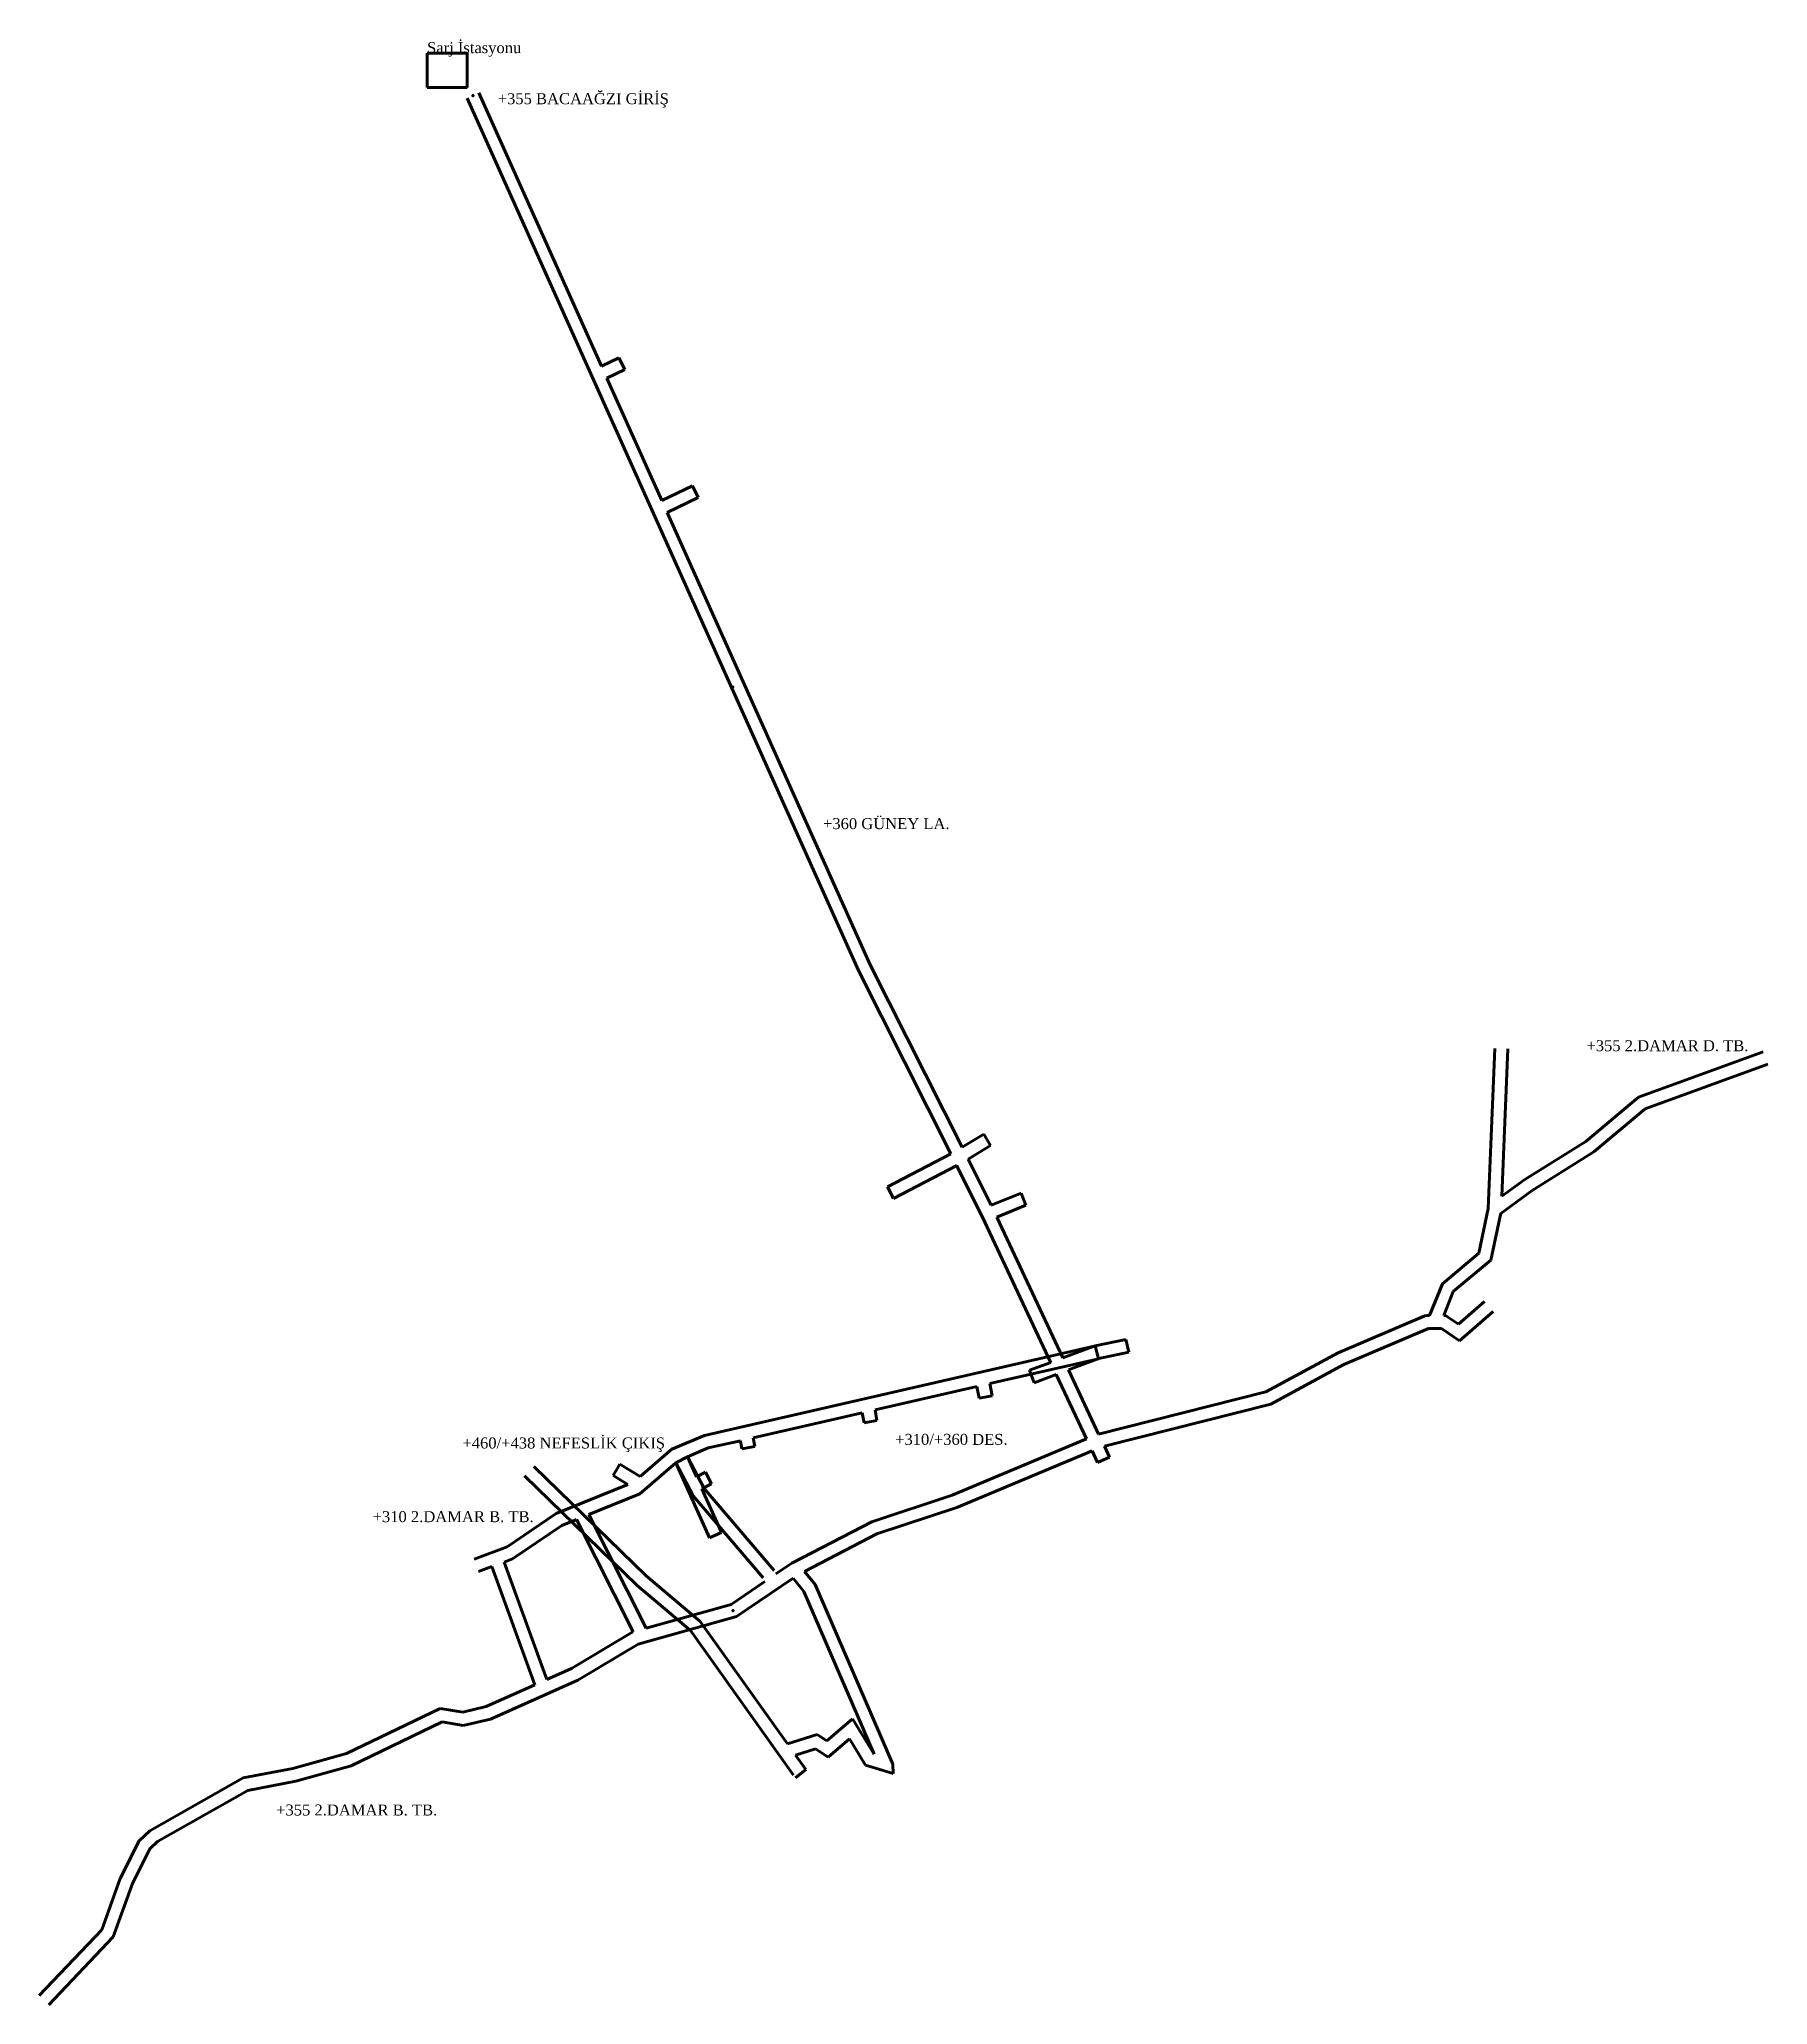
# Model space of a CAD drawing. Header units: millimetres. Extents: x 413114 to 413508, y 4594390 to 4594839.
import ezdxf

# ---------------------------------------------------------------- set-up
doc = ezdxf.new("R2010")
doc.units = ezdxf.units.MM
doc.layers.get('0').update_dxf_attribs({"lineweight": 0})
doc.layers.add('INIT_COORD', color=1, linetype='Continuous', lineweight=0)
doc.layers.add('text', color=1, linetype='Continuous', lineweight=0)
doc.styles.get("Standard").update_dxf_attribs({"font": 'times.ttf'})

msp = doc.modelspace()

# ---------------------------------------------------------------- linework, layer by layer
at = {"lineweight": 100}
for p, q in [((413211.31, 4594835.46, 355.03), (413202.19, 4594835.46, 355.03)), ((413202.19, 4594835.46, 355.03), (413202.19, 4594827.62, 355.03)), ((413211.31, 4594827.62, 355.03), (413211.31, 4594835.46, 355.03)), ((413202.19, 4594827.62, 355.03), (413211.31, 4594827.62, 355.03)), ((413242, 4594764.07, 356.24), (413245.97, 4594766, 356.24)), ((413243.23, 4594761.33, 356.24), (413247.28, 4594763.3, 356.24)), ((413245.97, 4594766, 356.24), (413247.28, 4594763.3, 356.24)), ((413255.76, 4594733.42, 356.72), (413262.71, 4594736.79, 356.72)), ((413262.71, 4594736.79, 356.72), (413264.02, 4594734.09, 356.72)), ((413256.99, 4594730.68, 356.72), (413264.02, 4594734.09, 356.72)), ((413444.27, 4594571.96, 361.92), (413445.75, 4594608.5, 361.92)), ((413447.39, 4594574.8, 361.92), (413448.75, 4594608.38, 361.92)), ((413478.56, 4594597.38, 361.92), (413507, 4594607.73, 361.92)), ((413480.08, 4594594.74, 361.92), (413508.02, 4594604.91, 361.92)), ((413466.56, 4594587.31, 361.92), (413478.56, 4594597.38, 361.92)), ((413468.33, 4594584.88, 361.92), (413480.08, 4594594.74, 361.92)), ((413329.23, 4594588.92, 359.56), (413330.76, 4594586.34, 359.56)), ((413452.61, 4594578.6, 361.92), (413466.56, 4594587.31, 361.92)), ((413454.29, 4594576.11, 361.92), (413468.33, 4594584.88, 361.92)), ((413307.2, 4594576.96, 359.41), (413308.58, 4594574.29, 359.41)), ((413337.7, 4594575.5, 359.8), (413338.82, 4594572.72, 359.8)), ((413447.11, 4594570.89, 361.92), (413454.29, 4594576.11, 361.92)), ((413447.39, 4594574.8, 361.92), (413452.61, 4594578.6, 361.92)), ((413442.12, 4594561.83, 361.92), (413444.27, 4594571.96, 361.92)), ((413444.84, 4594560.19, 361.92), (413447.12, 4594570.92, 361.92)), ((413433.8, 4594554.85, 361.92), (413442.12, 4594561.83, 361.92)), ((413436.3, 4594553.03, 361.92), (413444.84, 4594560.19, 361.92)), ((413430.88, 4594547.61, 361.92), (413433.8, 4594554.85, 361.92)), ((413434.11, 4594547.61, 361.92), (413436.3, 4594553.03, 361.92)), ((413437.48, 4594545.62, 361.92), (413443.41, 4594550.79, 361.92)), ((413437.71, 4594541.84, 361.92), (413445.38, 4594548.53, 361.92)), ((413410.02, 4594539.09, 361.99), (413429.78, 4594547.49, 361.99)), ((413411.33, 4594536.39, 361.99), (413430.68, 4594544.61, 361.99)), ((413430.68, 4594544.61, 361.92), (413433.63, 4594544.61, 361.92)), ((413433.63, 4594544.61, 361.92), (413437.71, 4594541.84, 361.92)), ((413434.11, 4594547.61, 361.92), (413434.55, 4594547.61, 361.92)), ((413434.55, 4594547.61, 361.92), (413437.48, 4594545.62, 361.92)), ((413347.26, 4594537.91, 360.39), (413354.63, 4594540.65, 360.39)), ((413354.63, 4594540.65, 360.39), (413361.62, 4594542.14, 360.39)), ((413354.63, 4594540.65, 360.39), (413355.38, 4594537.74, 360.39)), ((413355.46, 4594537.76, 360.39), (413362.25, 4594539.2, 360.39)), ((413361.62, 4594542.14, 360.39), (413362.25, 4594539.2, 360.39)), ((413393.57, 4594530.17, 361.99), (413410.02, 4594539.09, 361.99)), ((413339.63, 4594535.09, 360.39), (413344.46, 4594536.88, 360.39)), ((413339.63, 4594535.09, 360.39), (413340.68, 4594532.27, 360.39)), ((413348.53, 4594535.19, 360.39), (413355.46, 4594537.76, 360.39)), ((413394.67, 4594527.35, 361.99), (413411.33, 4594536.39, 361.99)), ((413327.64, 4594531.4, 345.57), (413328.15, 4594528.71, 345.57)), ((413330.56, 4594532.07, 345.57), (413331.1, 4594529.28, 345.57)), ((413340.68, 4594532.27, 360.39), (413345.74, 4594534.15, 360.39)), ((413355.4, 4594520.53, 361.99), (413393.57, 4594530.17, 361.99)), ((413304.38, 4594526.08, 331.3), (413304.82, 4594523.68, 331.3)), ((413328.15, 4594528.71, 345.57), (413331.1, 4594529.28, 345.57)), ((413356.7, 4594517.76, 361.99), (413394.67, 4594527.35, 361.99)), ((413301.45, 4594525.41, 331.3), (413301.87, 4594523.14, 331.3)), ((413301.87, 4594523.14, 331.3), (413304.82, 4594523.68, 331.3)), ((413273.66, 4594519.05, 314.85), (413273.98, 4594517.22, 314.85)), ((413273.98, 4594517.22, 314.85), (413276.93, 4594517.74, 314.85)), ((413276.58, 4594519.72, 314.85), (413276.93, 4594517.74, 314.85)), ((413321.97, 4594506.62, 361.99), (413352.61, 4594519.48, 361.99)), ((413323.02, 4594503.81, 361.99), (413353.88, 4594516.76, 361.99)), ((413244.63, 4594511.08, 301.42), (413246.16, 4594513.66, 301.42)), ((413250.84, 4594510.88, 301.42), (413246.16, 4594513.66, 301.42)), ((413258.93, 4594514, 307.65), (413261.59, 4594515.4, 307.65)), ((413258.93, 4594514, 307.65), (413262.89, 4594506.46, 307.65)), ((413258.93, 4594514, 307.65), (413266.6, 4594496.92, 307.65)), ((413261.59, 4594515.4, 307.65), (413265.39, 4594508.15, 307.65)), ((413261.61, 4594515.37, 307.65), (413263.66, 4594510.79, 307.65)), ((413355.16, 4594514.04, 360.47), (413357.85, 4594515.31, 360.87)), ((413248.02, 4594509.07, 301.42), (413244.63, 4594511.08, 301.42)), ((413263.66, 4594510.79, 307.65), (413265.68, 4594511.86, 307.65)), ((413264.89, 4594508.05, 307.65), (413267.09, 4594509.22, 307.65)), ((413264.89, 4594508.05, 307.65), (413269.34, 4594498.14, 307.65)), ((413265.39, 4594508.15, 307.65), (413281.37, 4594489.45, 307.65)), ((413265.68, 4594511.86, 307.65), (413267.09, 4594509.22, 307.65)), ((413262.89, 4594506.46, 307.65), (413278.88, 4594487.76, 307.65)), ((413303.67, 4594500.58, 361.99), (413321.97, 4594506.62, 361.99)), ((413304.83, 4594497.8, 361.99), (413323.02, 4594503.81, 361.99)), ((413249.22, 4594475.47, 361.99), (413236.3, 4594501.09, 294.41)), ((413252.17, 4594476.29, 361.99), (413239.09, 4594502.22, 295.99)), ((413285.44, 4594491.15, 361.99), (413303.67, 4594500.58, 361.99)), ((413266.6, 4594496.92, 307.65), (413269.34, 4594498.14, 307.65)), ((413288.29, 4594489.25, 361.99), (413304.83, 4594497.8, 361.99)), ((413226.78, 4594463.38, 361.99), (413216.96, 4594490.32, 283.12)), ((413229.53, 4594464.6, 361.99), (413219.77, 4594491.37, 284.7)), ((413281.78, 4594488.67, 361.99), (413285.44, 4594491.15, 361.99)), ((413271.54, 4594481.71, 361.99), (413279.28, 4594486.97, 361.99)), ((413272.82, 4594478.95, 361.99), (413285.69, 4594487.7, 361.99)), ((413288.13, 4594484.66, 361.99), (413285.69, 4594487.7, 361.99)), ((413290.72, 4594486.22, 361.99), (413288.29, 4594489.25, 361.99)), ((413308.48, 4594445.27, 361.99), (413290.72, 4594486.22, 361.99)), ((413252.17, 4594476.29, 361.99), (413271.54, 4594481.71, 361.99)), ((413304.21, 4594447.58, 361.99), (413288.13, 4594484.66, 361.99)), ((413250.35, 4594472.67, 361.99), (413272.82, 4594478.95, 361.99)), ((413235.17, 4594467.12, 361.99), (413249.15, 4594475.45, 361.99)), ((413236.55, 4594464.45, 361.99), (413250.35, 4594472.67, 361.99)), ((413249.15, 4594475.45, 361.99), (413249.22, 4594475.47, 361.99)), ((413215.68, 4594458.42, 361.99), (413226.78, 4594463.38, 361.99)), ((413216.64, 4594455.57, 361.99), (413236.55, 4594464.45, 361.99)), ((413229.53, 4594464.6, 361.99), (413235.17, 4594467.12, 361.99)), ((413210.34, 4594457.16, 361.99), (413215.68, 4594458.42, 361.99)), ((413183.84, 4594447.71, 361.99), (413205.22, 4594458.01, 361.99)), ((413184.9, 4594444.89, 361.99), (413205.67, 4594454.9, 361.99)), ((413205.22, 4594458.01, 361.99), (413210.34, 4594457.16, 361.99)), ((413205.67, 4594454.9, 361.99), (413210.45, 4594454.1, 361.99)), ((413210.45, 4594454.1, 361.99), (413216.64, 4594455.57, 361.99)), ((413293.42, 4594450.63, 361.99), (413299.25, 4594455.63, 361.99)), ((413299.25, 4594455.63, 361.99), (413304.18, 4594447.58, 361.99)), ((413284.41, 4594449.89, 361.99), (413291.21, 4594452.05, 361.99)), ((413291.21, 4594452.05, 361.99), (413293.42, 4594450.63, 361.99)), ((413293.68, 4594446.9, 361.99), (413298.53, 4594451.06, 361.99)), ((413298.53, 4594451.06, 361.99), (413302.22, 4594445.04, 361.99)), ((413171.54, 4594444.33, 361.99), (413183.84, 4594447.71, 361.99)), ((413172.23, 4594441.41, 361.99), (413184.9, 4594444.89, 361.99)), ((413286.24, 4594447.33, 361.99), (413290.77, 4594448.77, 361.99)), ((413290.77, 4594448.77, 361.99), (413293.68, 4594446.9, 361.99)), ((413302.22, 4594445.04, 361.99), (413308.53, 4594443.14, 361.99)), ((413304.18, 4594447.58, 361.99), (413304.21, 4594447.58, 361.99)), ((413308.48, 4594445.27, 361.99), (413308.53, 4594443.14, 361.99)), ((413138.94, 4594430.08, 361.99), (413160.27, 4594442.14, 361.99)), ((413160.27, 4594442.14, 361.99), (413171.54, 4594444.33, 361.99)), ((413161.32, 4594439.29, 361.99), (413172.23, 4594441.41, 361.99)), ((413286.22, 4594442.2, 359.95), (413288.58, 4594444.04, 359.71)), ((413140.72, 4594427.64, 361.99), (413161.32, 4594439.29, 361.99)), ((413132.22, 4594419.23, 361.99), (413136.51, 4594427.83, 361.99)), ((413136.51, 4594427.83, 361.99), (413138.94, 4594430.08, 361.99)), ((413138.95, 4594426, 361.99), (413140.72, 4594427.64, 361.99)), ((413134.98, 4594418.05, 361.99), (413138.95, 4594426, 361.99)), ((413128.01, 4594407.51, 361.99), (413132.22, 4594419.23, 361.99)), ((413130.62, 4594405.9, 361.99), (413134.98, 4594418.05, 361.99)), ((413113.73, 4594392.5, 361.99), (413128.01, 4594407.51, 361.99)), ((413115.91, 4594390.43, 361.99), (413130.62, 4594405.9, 361.99))]:
    msp.add_line(p, q, dxfattribs=at)
at = {"lineweight": 100, "extrusion": (-0.005886, 0.013111, 0.999897)}
for p, q in [((413214.02, 4594826.4, 355.43), (413242, 4594764.07, 356.41)), ((413243.23, 4594761.33, 356.46), (413255.76, 4594733.42, 356.9))]:
    msp.add_line(p, q, dxfattribs=at)
at = {"lineweight": 100, "extrusion": (-0.232173, -0.088978, 0.968596)}
for p, q in [((413211.31, 4594825.18, 355.03), (413300.62, 4594626.24, 358.17)), ((413300.62, 4594626.24, 358.17), (413321.64, 4594584.47, 359.37))]:
    msp.add_line(p, q, dxfattribs=at)
at = {"lineweight": 100, "extrusion": (-0.127399, -0.041585, 0.990979)}
for p, q in [((413256.99, 4594730.68, 356.94), (413303.3, 4594627.53, 358.56)), ((413303.3, 4594627.53, 358.56), (413324.24, 4594585.95, 359.51)), ((413323, 4594581.8, 359.18), (413328.84, 4594570.2, 359.44)), ((413328.84, 4594570.2, 359.44), (413344.49, 4594536.81, 360.05))]:
    msp.add_line(p, q, dxfattribs=at)
at = {"lineweight": 100, "extrusion": (-0.021443, -0.01275, 0.999689)}
for p, q in [((413324.24, 4594585.95, 359.41), (413329.23, 4594588.92, 359.56)), ((413325.6, 4594583.26, 359.41), (413330.76, 4594586.34, 359.56))]:
    msp.add_line(p, q, dxfattribs=at)
at = {"lineweight": 100, "extrusion": (0.002473, 0.001287, 0.999996)}
for p, q in [((413321.64, 4594584.47, 359.37), (413307.2, 4594576.96, 359.41)), ((413323.02, 4594581.81, 359.37), (413308.58, 4594574.29, 359.41))]:
    msp.add_line(p, q, dxfattribs=at)
at = {"lineweight": 100, "extrusion": (-0.009149, 0.018167, 0.999793)}
msp.add_line((413325.6, 4594583.26, 359.57), (413330.89, 4594572.76, 359.81), dxfattribs=at)
at = {"lineweight": 100, "extrusion": (-0.017012, -0.006847, 0.999832)}
for p, q in [((413330.89, 4594572.76, 359.67), (413337.7, 4594575.5, 359.8)), ((413332.2, 4594570.05, 359.67), (413338.82, 4594572.72, 359.8))]:
    msp.add_line(p, q, dxfattribs=at)
at = {"lineweight": 100, "extrusion": (-0.007018, 0.014979, 0.999863)}
for p, q in [((413332.2, 4594570.05, 359.87), (413347.26, 4594537.91, 360.45)), ((413348.53, 4594535.19, 360.5), (413355.4, 4594520.53, 360.77)), ((413345.74, 4594534.15, 360.1), (413352.61, 4594519.48, 360.37)), ((413353.88, 4594516.76, 360.42), (413355.16, 4594514.04, 360.47)), ((413356.7, 4594517.76, 360.82), (413357.85, 4594515.31, 360.87))]:
    msp.add_line(p, q, dxfattribs=at)
at = {"lineweight": 100, "extrusion": (0, 0.490059, 0.871689)}
for p, q in [((413429.78, 4594547.49, 361.99), (413430.37, 4594547.61, 361.92)), ((413430.37, 4594547.61, 361.92), (413430.88, 4594547.61, 361.92))]:
    msp.add_line(p, q, dxfattribs=at)
at = {"lineweight": 100, "extrusion": (-0.457217, -0.104553, 0.883188)}
for p, q in [((413354.71, 4594540.67, 360.39), (413265.47, 4594520.26, 311.77)), ((413355.38, 4594537.74, 360.39), (413330.56, 4594532.07, 346.87)), ((413327.64, 4594531.4, 345.28), (413304.38, 4594526.08, 332.61)), ((413301.45, 4594525.41, 331.02), (413276.58, 4594519.72, 317.47)), ((413258.06, 4594517.12, 307.57), (413250.84, 4594510.88, 303.09)), ((413265.47, 4594520.26, 311.77), (413258.06, 4594517.12, 307.57)), ((413273.66, 4594519.05, 315.87), (413266.34, 4594517.38, 311.88)), ((413258.93, 4594514, 307.65), (413250.76, 4594506.95, 302.59)), ((413248.02, 4594509.07, 301.42), (413231.64, 4594502.43, 292.15)), ((413250.76, 4594506.95, 302.59), (413239.09, 4594502.22, 295.99)), ((413231.64, 4594502.43, 292.15), (413220.49, 4594494.83, 285.48)), ((413232.9, 4594499.71, 292.48), (413221.72, 4594492.09, 285.8)), ((413236.3, 4594501.09, 294.41), (413232.9, 4594499.71, 292.48)), ((413220.49, 4594494.83, 285.48), (413212.95, 4594492.01, 281.24)), ((413221.72, 4594492.09, 285.8), (413219.77, 4594491.37, 284.7))]:
    msp.add_line(p, q, dxfattribs=at)
at = {"lineweight": 100, "extrusion": (-0.426542, -0.180903, 0.886192)}
msp.add_line((413266.34, 4594517.38, 311.88), (413261.61, 4594515.37, 309.2), dxfattribs=at)
at = {"lineweight": 100, "extrusion": (0.356751, -0.346248, 0.867664)}
for p, q in [((413226.52, 4594513.15, 411.04), (413252.18, 4594488.25, 390.55)), ((413224.43, 4594511, 411.04), (413250.15, 4594486.04, 390.5)), ((413250.15, 4594486.04, 390.5), (413262.31, 4594475.78, 381.41)), ((413252.18, 4594488.25, 390.55), (413264.5, 4594477.85, 381.33)), ((413264.5, 4594477.85, 381.33), (413284.41, 4594449.89, 361.99)), ((413262.31, 4594475.78, 381.41), (413285.78, 4594442.81, 358.6))]:
    msp.add_line(p, q, dxfattribs=at)
at = {"lineweight": 100, "extrusion": (-0.436311, -0.163061, 0.884898)}
msp.add_line((413216.96, 4594490.32, 283.12), (413213.92, 4594489.18, 281.41), dxfattribs=at)
at = {"lineweight": 100, "extrusion": (0.284751, -0.399944, 0.871184)}
msp.add_line((413286.24, 4594447.33, 361.99), (413288.58, 4594444.04, 359.71), dxfattribs=at)
at = {"lineweight": 100}
for p in [(413271.88, 4594690.89, 357.29), (413271.99, 4594480.28, 361.99)]:
    msp.add_point(p, dxfattribs=at)
at = {"layer": 'INIT_COORD', "lineweight": 100}
msp.add_point((413212.66, 4594825.79, 355.23), dxfattribs=at)

# ---------------------------------------------------------------- texts
at = {"layer": 'text', "lineweight": 100}
for s, p in [('Sarj İstasyonu', (413202.19, 4594835.46, 355.03)), ('+355 BACAAĞZI GİRİŞ', (413218.31, 4594823.82, 355.03)), ('+360 GÜNEY LA.', (413292.52, 4594658.51, 355.03)), ('+355 2.DAMAR D. TB.', (413466.67, 4594607.87, 355.03)), ('+460/+438 NEFESLİK ÇIKIŞ', (413210.26, 4594517.27, 355.03)), ('+310/+360 DES.', (413308.97, 4594518.1, 355.03)), ('+310 2.DAMAR B. TB.', (413189.77, 4594500.47, 355.03)), ('+355 2.DAMAR B. TB.', (413167.77, 4594433.58, 355.03))]:
    msp.add_text(s, height=2.5, dxfattribs=at).set_placement(p)

doc.saveas('drawing.dxf')
